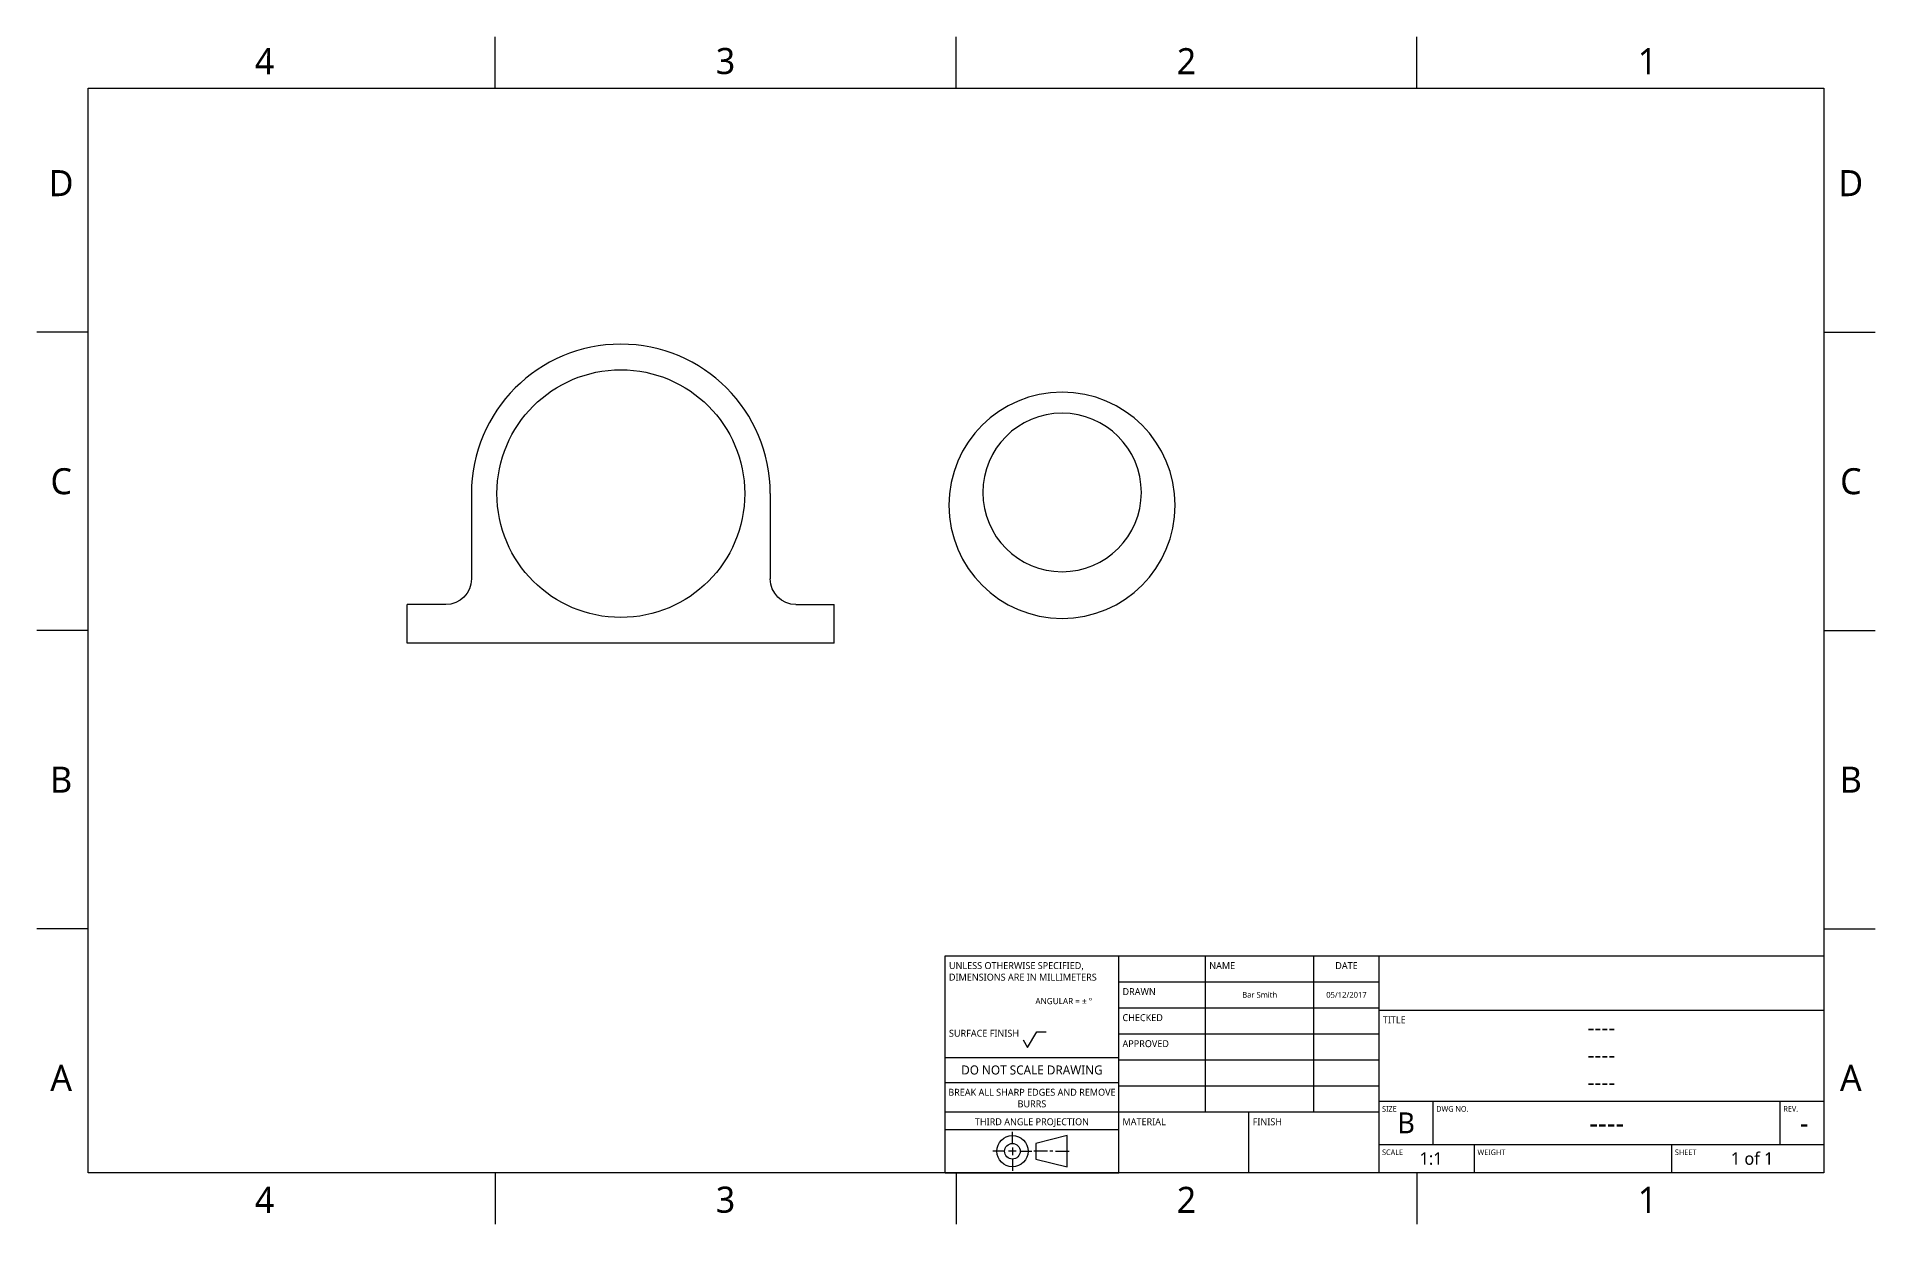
# Model space of a CAD drawing. Extents: x 0 to 17, y 0 to 11.
import ezdxf

# ---------------------------------------------------------------- set-up
doc = ezdxf.new("R2010")
doc.units = 0
doc.header["$LTSCALE"] = 0.5
for name, color, linetype in [('BORDER_FRAME', 7, 'CONTINUOUS'), ('BORDER_ZONES', 7, 'CONTINUOUS'), ('TITLE_BLOCK', 7, 'CONTINUOUS'), ('VISIBLE', 7, 'CONTINUOUS')]:
    doc.layers.add(name, color=color, linetype=linetype)
doc.styles.add('ONSHAPE-STANDARD', font='NotoSans-Regular.ttf')
doc.styles.add('ONSHAPE-STANDARD-FIELDS', font='')
doc.styles.get('ONSHAPE-STANDARD-FIELDS').set_extended_font_data('Noto Sans')

msp = doc.modelspace()

# ---------------------------------------------------------------- linework, layer by layer
at = {"layer": 'BORDER_FRAME'}
for p, q in [((0.5, 0.5), (0.5, 10.5)), ((0.5, 10.5), (16.5, 10.5)), ((16.5, 10.5), (16.5, 0.5)), ((16.5, 0.5), (0.5, 0.5))]:
    msp.add_line(p, q, dxfattribs=at)
at = {"layer": 'BORDER_ZONES'}
for p, q in [((4.25, 10.5), (4.25, 10.975)), ((8.5, 10.5), (8.5, 10.975)), ((12.75, 10.5), (12.75, 10.975)), ((0.5, 8.25), (0.025, 8.25)), ((16.5, 8.25), (16.975, 8.25)), ((0.5, 5.5), (0.025, 5.5)), ((16.5, 5.5), (16.975, 5.5)), ((0.5, 2.75), (0.025, 2.75)), ((16.5, 2.75), (16.975, 2.75)), ((4.25, 0.5), (4.25, 0.025)), ((8.5, 0.5), (8.5, 0.025)), ((12.75, 0.5), (12.75, 0.025))]:
    msp.add_line(p, q, dxfattribs=at)
at = {"layer": 'TITLE_BLOCK'}
for p, q in [((8.4, 0.5), (8.4, 2.5)), ((8.4, 2.5), (10, 2.5)), ((10, 0.5), (10, 2.5)), ((10, 2.5), (12.4, 2.5)), ((10.8, 1.06), (10.8, 2.5)), ((11.8, 1.06), (11.8, 2.5)), ((12.4, 0.5), (12.4, 2.5)), ((12.4, 2.5), (16.5, 2.5)), ((10, 2.26), (12.4, 2.26)), ((10, 2.02), (12.4, 2.02)), ((12.4, 2), (16.5, 2)), ((9.12, 1.724), (9.16, 1.655)), ((9.16, 1.655), (9.244, 1.8)), ((9.244, 1.8), (9.332, 1.8)), ((10, 1.78), (12.4, 1.78)), ((8.4, 1.564), (10, 1.564)), ((10, 1.54), (12.4, 1.54)), ((8.4, 1.332), (10, 1.332)), ((10, 1.3), (12.4, 1.3)), ((8.4, 1.06), (10, 1.06)), ((10, 1.06), (12.4, 1.06)), ((11.2, 0.5), (11.2, 1.06)), ((12.4, 1.16), (16.5, 1.16)), ((12.9, 0.76), (12.9, 1.16)), ((16.1, 0.76), (16.1, 1.16)), ((8.4, 0.9), (10, 0.9)), ((9.02, 0.77), (9.02, 0.878)), ((8.948, 0.698), (8.84, 0.698)), ((9.056, 0.698), (8.984, 0.698)), ((9.02, 0.734), (9.02, 0.662)), ((9.092, 0.698), (9.2, 0.698)), ((9.344, 0.698), (9.218, 0.698)), ((9.524, 0.842), (9.236, 0.77)), ((9.236, 0.77), (9.236, 0.626)), ((9.394, 0.698), (9.366, 0.698)), ((9.416, 0.698), (9.542, 0.698)), ((9.524, 0.554), (9.524, 0.842)), ((12.4, 0.76), (16.5, 0.76)), ((13.28, 0.5), (13.28, 0.76)), ((15.1, 0.5), (15.1, 0.76)), ((9.02, 0.626), (9.02, 0.518)), ((9.236, 0.626), (9.524, 0.554)), ((8.4, 0.5), (10, 0.5))]:
    msp.add_line(p, q, dxfattribs=at)
for radius in [0.144, 0.072]:
    msp.add_circle((9.02, 0.698), radius, dxfattribs=at)
at = {"layer": 'VISIBLE'}
for p, q in [((4.032, 6.762), (4.032, 5.975)), ((6.788, 6.762), (6.788, 5.975)), ((3.441, 5.384), (3.441, 5.739)), ((3.796, 5.739), (3.441, 5.739)), ((7.024, 5.739), (7.378, 5.739)), ((7.378, 5.384), (7.378, 5.739)), ((7.378, 5.384), (3.441, 5.384))]:
    msp.add_line(p, q, dxfattribs=at)
msp.add_circle((5.41, 6.762), 1.142, dxfattribs=at)
at = {"layer": 'VISIBLE', "extrusion": (0, -1.22465e-16, -1)}
for centre, radius in [((-9.478, 6.655), 1.043), ((-9.478, 6.773), 0.731)]:
    msp.add_circle(centre, radius, dxfattribs=at)
at = {"layer": 'VISIBLE'}
msp.add_arc((5.41, 6.762), 1.378, 0, 180, dxfattribs=at)
at = {"layer": 'VISIBLE', "extrusion": (0, 6.12323e-17, -1)}
for centre, start, end in [((-3.796, 5.975), 180, 270), ((-7.024, 5.975), 270, 0)]:
    msp.add_arc(centre, 0.236, start, end, dxfattribs=at)

# ---------------------------------------------------------------- texts
at = {"layer": 'BORDER_ZONES', "char_height": 0.24, "attachment_point": 5, "style": 'ONSHAPE-STANDARD'}
for s, insert in [('4', (2.125, 10.75)), ('3', (6.375, 10.75)), ('2', (10.625, 10.75)), ('1', (14.875, 10.75)), ('D', (0.25, 9.625)), ('D', (16.75, 9.625)), ('C', (0.25, 6.875)), ('C', (16.75, 6.875)), ('B', (0.25, 4.125)), ('B', (16.75, 4.125)), ('A', (0.25, 1.375)), ('A', (16.75, 1.375)), ('4', (2.125, 0.25)), ('3', (6.375, 0.25)), ('2', (10.625, 0.25)), ('1', (14.875, 0.25))]:
    msp.add_mtext(s, dxfattribs=dict(at, insert=insert))
at = {"layer": 'TITLE_BLOCK'}
for s, insert, char_height, width, attachment_point, style in [('UNLESS OTHERWISE SPECIFIED, DIMENSIONS ARE IN MILLIMETERS', (8.435, 2.442), 0.064, 1.6, 1, 'ONSHAPE-STANDARD'), ('NAME', (10.835, 2.442), 0.064, 1, 1, 'ONSHAPE-STANDARD'), ('DATE', (12.1, 2.442), 0.064, 0.6, 2, 'ONSHAPE-STANDARD'), ('^JANGULAR = ± °^J', (9.232, 2.208), 0.0576, 0.8, 1, 'ONSHAPE-STANDARD'), ('DRAWN', (10.035, 2.202), 0.064, 0.8, 1, 'ONSHAPE-STANDARD'), ('Bar Smith', (11.3, 2.14), 0.0538, 1, 5, 'ONSHAPE-STANDARD-FIELDS'), ('05/12/2017', (12.1, 2.14), 0.0538, 0.6, 5, 'ONSHAPE-STANDARD-FIELDS'), ('CHECKED', (10.035, 1.962), 0.064, 0.8, 1, 'ONSHAPE-STANDARD'), ('TITLE', (12.435, 1.942), 0.064, 0.5, 1, 'ONSHAPE-STANDARD'), ('SURFACE FINISH', (8.435, 1.818), 0.064, 0.8, 1, 'ONSHAPE-STANDARD'), ('APPROVED', (10.035, 1.722), 0.064, 0.8, 1, 'ONSHAPE-STANDARD'), ('----', (14.45, 1.84), 0.1536, 3.7, 5, 'ONSHAPE-STANDARD-FIELDS'), ('----', (14.45, 1.588), 0.1536, 3.7, 5, 'ONSHAPE-STANDARD-FIELDS'), ('DO NOT SCALE DRAWING', (9.2, 1.489), 0.0832, 1.6, 2, 'ONSHAPE-STANDARD'), ('BREAK ALL SHARP EDGES AND REMOVE BURRS', (9.2, 1.274), 0.064, 1.6, 2, 'ONSHAPE-STANDARD'), ('----', (14.45, 1.336), 0.1536, 3.7, 5, 'ONSHAPE-STANDARD-FIELDS'), ('SIZE', (12.428, 1.114), 0.0512, 0.5, 1, 'ONSHAPE-STANDARD'), ('B', (12.65, 0.96), 0.192, 0.5, 5, 'ONSHAPE-STANDARD-FIELDS'), ('DWG NO.', (12.928, 1.114), 0.0512, 3.2, 1, 'ONSHAPE-STANDARD'), ('REV.', (16.128, 1.114), 0.0512, 0.4, 1, 'ONSHAPE-STANDARD'), ('THIRD ANGLE PROJECTION', (9.2, 1.002), 0.064, 1.6, 2, 'ONSHAPE-STANDARD'), ('MATERIAL', (10.035, 1.002), 0.064, 1.2, 1, 'ONSHAPE-STANDARD'), ('FINISH', (11.235, 1.002), 0.064, 1.2, 1, 'ONSHAPE-STANDARD'), ('----', (14.5, 0.96), 0.192, 3.2, 5, 'ONSHAPE-STANDARD-FIELDS'), ('-', (16.32, 0.96), 0.192, 0.36, 5, 'ONSHAPE-STANDARD-FIELDS'), ('SCALE', (12.428, 0.714), 0.0512, 0.88, 1, 'ONSHAPE-STANDARD'), ('1:1', (12.88, 0.63), 0.1152, 0.8, 5, 'ONSHAPE-STANDARD-FIELDS'), ('WEIGHT', (13.308, 0.714), 0.0512, 1.82, 1, 'ONSHAPE-STANDARD'), ('SHEET', (15.128, 0.714), 0.0512, 1.4, 1, 'ONSHAPE-STANDARD'), ('1 of 1', (15.84, 0.63), 0.1152, 1.32, 5, 'ONSHAPE-STANDARD-FIELDS')]:
    msp.add_mtext(s, dxfattribs=dict(at, insert=insert, char_height=char_height, width=width, attachment_point=attachment_point, style=style))

doc.saveas('drawing.dxf')
